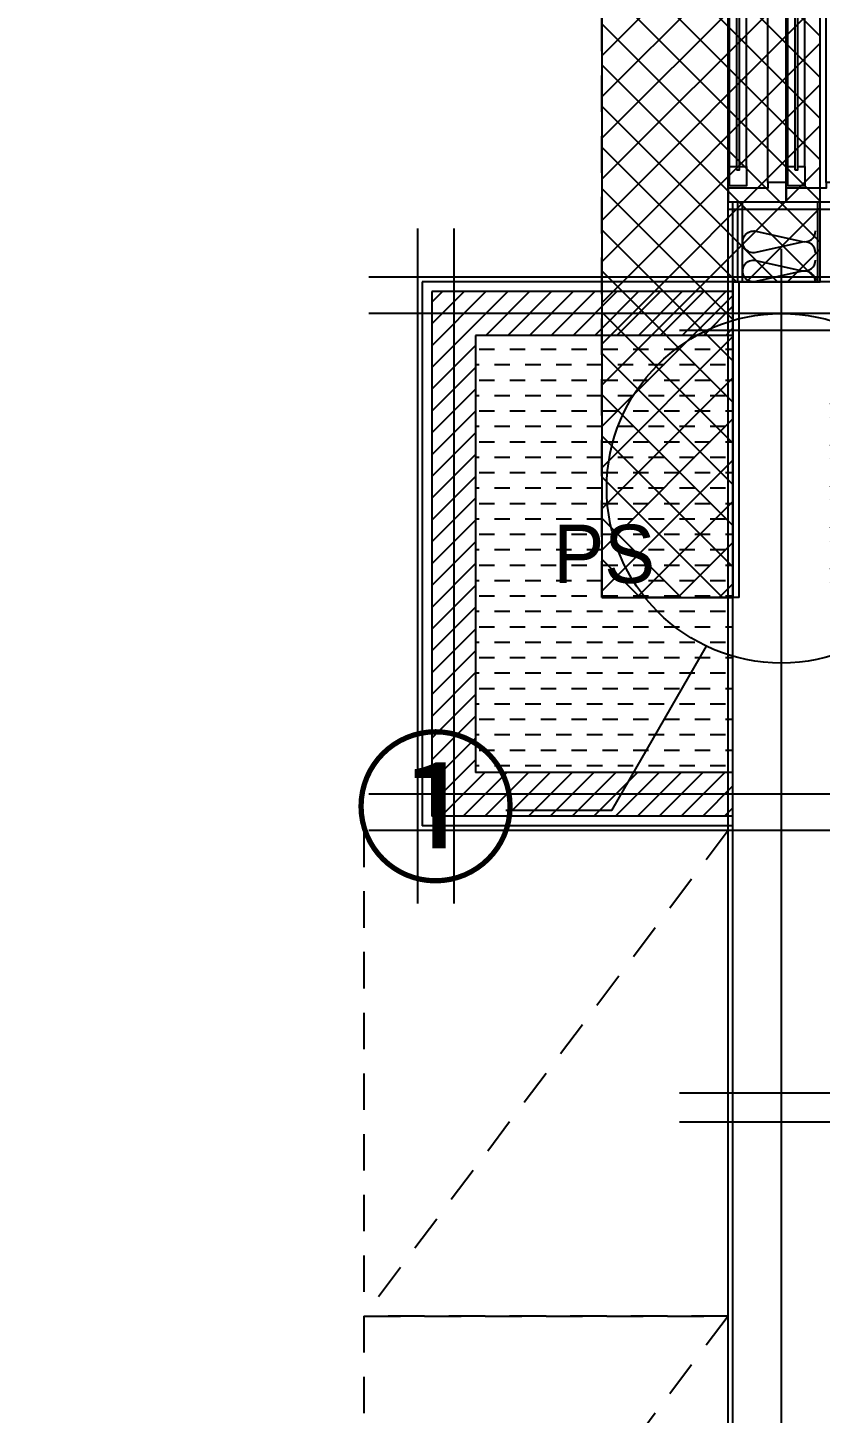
# Model space of a CAD drawing. Header units: millimetres. Extents: x -24416 to 92204, y -190080 to 23760.
# Drawn here: x 14016 to 15648, y -59639 to -56785 of the extents above; entities that cross this region are included whole.
import ezdxf
from ezdxf.enums import TextEntityAlignment as Align

# ---------------------------------------------------------------- set-up
doc = ezdxf.new("R2010")
doc.units = ezdxf.units.MM
doc.header["$LTSCALE"] = 50
for name, pattern in [('AUDIT_D_220706163347-0', [0]), ('CEN', [62, 60, -1, 0, -1]), ('HID', [2.5, 1.5, -1])]:
    doc.linetypes.add(name, pattern=pattern)
for name, color, linetype in [('A-SOL252', 252, 'Continuous'), ('A_HAT', 8, 'Continuous'), ('AA-단열-바닥-욕실', 30, 'Continuous'), ('ARDM', 7, 'Continuous'), ('CEN_CON', 1, 'CEN'), ('CEN_WALL', 12, 'CEN'), ('CONC', 2, 'Continuous'), ('dan1', 7, 'HID'), ('FIN', 6, 'Continuous'), ('FUR_가전', 8, 'HID'), ('HAT', 9, 'Continuous'), ('INS', 252, 'Continuous'), ('ROM', 7, 'AUDIT_D_220706163347-0'), ('TEXT', 3, 'Continuous'), ('WAL', 3, 'Continuous'), ('WAL_DRY', 7, 'Continuous'), ('WIN', 4, 'Continuous'), ('실명박스', 7, 'AUDIT_D_220706163347-0')]:
    doc.layers.add(name, color=color, linetype=linetype)
for name, color, linetype, plot in [('AA-CEN', 1, 'CEN', False), ('Defpoint', 135, 'Continuous', False), ('MC', 135, 'Continuous', False)]:
    doc.layers.add(name, color=color, linetype=linetype, plot=plot)
doc.styles.add('HAUD01', font='Dotum.ttf')
doc.styles.add('돋움', font='Dotum.ttf')

# ---------------------------------------------------------------- blocks, each defined once
blk = doc.blocks.new('insul1')
blk.add_lwpolyline([(0, 0, 0.480617), (0.146, 0.183), (0.004, 0.817, -1.249969), (0.296, 0.817), (0.154, 0.183, 0.480617), (0.3, 0, 0.480617)], format="xyb")
blk = doc.blocks.new('A$Cd15f0f88')
at = {"layer": 'Defpoint'}
for p, q in [((100, 1300), (340, 1300)), ((100, 0), (340, 0))]:
    blk.add_line(p, q, dxfattribs=at)
at = {"layer": 'WIN', "color": 8}
for p, q in [((100, 43), (100, 1257)), ((182, 55), (182, 1245)), ((220, 55), (220, 1245)), ((302, 55), (302, 1245)), ((340, 55), (340, 1245)), ((144, 670), (144, 1212)), ((179, 670), (179, 1212)), ((264, 670), (264, 1212)), ((299, 670), (299, 1212)), ((103, 88), (103, 630)), ((138, 88), (138, 630)), ((223, 88), (223, 630)), ((258, 88), (258, 630))]:
    blk.add_line(p, q, dxfattribs=at)
at = {"layer": 'WIN'}
blk.add_line((440, 650), (0, 650), dxfattribs=at)
for points in [[(182, 1245), (182, 1257), (100, 1257), (100, 1285), (220, 1285), (220, 1245), (182, 1245)], [(302, 1245), (302, 1257), (220, 1257), (220, 1285), (340, 1285), (340, 1245), (302, 1245)], [(164.5, 1212), (179, 1212), (179, 1252), (144, 1252), (144, 1212), (158.5, 1212)], [(284.5, 1212), (299, 1212), (299, 1252), (264, 1252), (264, 1212), (278.5, 1212)], [(158.5, 663), (164.5, 663), (164.5, 1219), (158.5, 1219), (158.5, 663)], [(278.5, 663), (284.5, 663), (284.5, 1219), (278.5, 1219), (278.5, 663)], [(123.5, 630), (138, 630), (138, 670), (103, 670), (103, 630), (117.5, 630)], [(164.5, 670), (179, 670), (179, 630), (144, 630), (144, 670), (158.5, 670)], [(243.5, 630), (258, 630), (258, 670), (223, 670), (223, 630), (237.5, 630)], [(284.5, 670), (299, 670), (299, 630), (264, 630), (264, 670), (278.5, 670)], [(117.5, 81), (123.5, 81), (123.5, 637), (117.5, 637), (117.5, 81)], [(237.5, 81), (243.5, 81), (243.5, 637), (237.5, 637), (237.5, 81)], [(123.5, 88), (138, 88), (138, 48), (103, 48), (103, 88), (117.5, 88)], [(243.5, 88), (258, 88), (258, 48), (223, 48), (223, 88), (237.5, 88)], [(182, 55), (182, 43), (100, 43), (100, 15), (220, 15), (220, 55), (182, 55)], [(302, 55), (302, 43), (220, 43), (220, 15), (340, 15), (340, 55), (302, 55)]]:
    blk.add_lwpolyline(points, dxfattribs=at)
blk = doc.blocks.new('U-84B(기본)', base_point=(204212.1, -50484.6))
at = {"layer": 'A-SOL252'}
h = blk.add_hatch(dxfattribs=at)
h.set_pattern_fill('DASH', color=256, scale=10, style=0)
h.set_pattern_definition([(2e-15, (207159.726, -53383.53), (31.75, 31.75), [31.75, -31.75])])
h.paths.add_polyline_path([(214897.1, -41834.6), (214367.1, -41834.6), (214367.1, -42734.6), (214897.1, -42734.6)])
at = {"layer": 'A_HAT'}
h = blk.add_hatch(dxfattribs=at)
h.set_pattern_fill('ANSI31', color=256, scale=10, style=0)
h.set_pattern_definition([(45, (2890, -520), (-22.4506403, 22.4506403), [])])
h.paths.add_polyline_path([(214897.1, -42824.6), (214897.1, -42734.6), (214367.1, -42734.6), (214367.1, -41834.6), (214897.1, -41834.6), (214897.1, -41744.6), (214277.1, -41744.6), (214277.1, -42824.6)])
at = {"layer": 'CEN_CON'}
for p, q in [((214997.1, -50784.6), (214997.1, -41656.2)), ((219712.1, -41824.6), (214787.1, -41824.6))]:
    blk.add_line(p, q, dxfattribs=at)
at = {"layer": 'CEN_WALL'}
for p, q in [((214322.1, -41614.6), (214322.1, -43004.6)), ((215197.1, -41789.6), (214147.1, -41789.6)), ((215197.1, -42779.6), (214147.1, -42779.6)), ((214787.1, -43394.6), (215777.1, -43394.6))]:
    blk.add_line(p, q, dxfattribs=at)
at = {"layer": 'CONC'}
for p, q in [((216392.1, -41724.6), (214910.1, -41724.6)), ((214910.1, -42374.6), (214910.1, -41724.6)), ((214897.1, -44994.6), (214897.1, -42374.6)), ((214910.1, -42374.6), (214897.1, -42374.6))]:
    blk.add_line(p, q, dxfattribs=at)
at = {"layer": 'dan1'}
blk.add_lwpolyline([(214897.1, -42374.6), (214627.1, -42374.6), (214627.1, -39934.6), (211337.1, -39934.6), (211337.1, -43909.6)], dxfattribs=at)
at = {"layer": 'FIN'}
for p, q in [((214897.1, -41724.6), (214257.1, -41724.6)), ((214257.1, -41724.6), (214257.1, -42844.6)), ((214897.1, -42844.6), (214257.1, -42844.6))]:
    blk.add_line(p, q, dxfattribs=at)
at = {"layer": 'FUR_가전'}
for points in [[(214887.1, -42854.6), (214137.1, -42854.6), (214137.1, -43854.6), (214887.1, -43854.6), (214887.1, -42854.6), (214137.1, -43854.6)], [(214887.1, -43854.6), (214137.1, -43854.6), (214137.1, -44854.6), (214887.1, -44854.6), (214887.1, -43854.6), (214137.1, -44854.6)]]:
    blk.add_lwpolyline(points, dxfattribs=at)
at = {"layer": 'INS'}
for p, q in [((214917.1, -41724.6), (214917.1, -41559.6)), ((215072.1, -41724.6), (215072.1, -41559.6)), ((214897.1, -41724.6), (214897.1, -42374.6)), ((214910.1, -41724.6), (214897.1, -41724.6))]:
    blk.add_line(p, q, dxfattribs=at)
at = {"layer": 'MC'}
for p, q in [((214887.1, -45104.6), (214887.1, -38454.6)), ((214247.1, -41614.6), (214247.1, -43004.6)), ((215197.1, -41714.6), (214147.1, -41714.6)), ((215197.1, -42854.6), (214147.1, -42854.6)), ((214787.1, -43454.6), (215777.1, -43454.6))]:
    blk.add_line(p, q, dxfattribs=at)
at = {"layer": 'WAL'}
for p, q in [((214897.1, -41744.6), (214277.1, -41744.6)), ((214277.1, -41744.6), (214277.1, -42824.6)), ((214897.1, -41834.6), (214367.1, -41834.6)), ((214367.1, -41834.6), (214367.1, -42734.6)), ((214897.1, -42734.6), (214367.1, -42734.6)), ((214897.1, -42824.6), (214277.1, -42824.6))]:
    blk.add_line(p, q, dxfattribs=at)
at = {"layer": 'WAL_DRY'}
for p, q in [((214897.1, -41724.6), (214897.1, -41559.6)), ((214907.1, -41724.6), (214907.1, -41559.6))]:
    blk.add_line(p, q, dxfattribs=at)
at = {"layer": 'INS', "xscale": 150.0000000000001, "yscale": 150.0000000000001, "zscale": 150.0000000000001, "rotation": 90, "row_count": 1, "column_count": 2, "row_spacing": -3.155443620884047e-30, "column_spacing": 60.00000000000006}
blk.add_blockref('insul1', (215067.1, -41724.6), dxfattribs=at)
at = {"layer": 'WIN'}
blk.add_blockref('A$Cd15f0f88', (214787.1, -41574.6), dxfattribs=at)
blk = doc.blocks.new('A$C415C5DAF')
at = {"layer": 'ROM', "color": 3, "style": 'HAUD01'}
blk.add_text('PS', height=120, dxfattribs=at).set_placement((2717.8, -76246.1), align=Align.MIDDLE)
blk = doc.blocks.new('A$C1CAF0AFA')
at = {"layer": 'HAT'}
h = blk.add_hatch(dxfattribs=at)
h.set_pattern_fill('_USER', color=5, scale=60, angle=45, double=1, pattern_type=0)
h.set_pattern_definition([(45, (0, -23760), (-42.426407, 42.426407), []), (135, (0, -23760), (-42.426407, -42.426407), [])])
h.paths.add_polyline_path([(4908.2, -83254), (11398.2, -83254), (11398.2, -82931.5), (11598.2, -82931.5), (11598.2, -83254), (11908.2, -83254), (11908.2, -79279), (15198.2, -79279), (15198.2, -81719), (15468.2, -81719), (15468.2, -81069), (15648.2, -81069), (15648.2, -78829), (11458.2, -78829), (11458.2, -82804), (8758.2, -82804), (8758.2, -82654), (7358.2, -82654), (7358.2, -82804), (4908.2, -82804)])
h.paths.add_polyline_path([(4908.2, -87864), (10748.2, -87864), (10748.2, -88154), (10948.2, -88154), (10948.2, -87864), (15198.2, -87864), (15198.2, -87689), (15468.2, -87689), (15468.2, -87979), (15668.2, -87979), (15668.2, -87689), (17718.2, -87689), (17718.2, -84609), (17098.2, -84609), (17098.2, -81719), (15668.2, -81719), (15668.2, -81269), (17548.2, -81269), (17548.2, -84159), (18168.2, -84159), (18168.2, -88139), (15648.2, -88139), (15648.2, -88314), (4908.2, -88314)])
at = {"layer": 'AA-CEN', "color": 4}
blk.add_lwpolyline([(4908.2, -83254), (11398.2, -83254), (11398.2, -82931.5), (11598.2, -82931.5), (11598.2, -83254), (11908.2, -83254), (11908.2, -79279), (15198.2, -79279), (15198.2, -81719), (15468.2, -81719), (15468.2, -81069), (15648.2, -81069), (15648.2, -78829), (11458.2, -78829), (11458.2, -82804), (8758.2, -82804), (8758.2, -82654), (7358.2, -82654), (7358.2, -82804), (4908.2, -82804)], close=True, dxfattribs=at)
blk = doc.blocks.new('A$C45F312F6')
at = {"layer": 'ARDM', "color": 3}
blk.add_lwpolyline([(15413.3, -81819), (15218.3, -82157.4), (15000.8, -82157.4)], dxfattribs=at)
blk.add_circle((15568.2, -81494), 360, dxfattribs=at)
at = {"layer": 'TEXT', "style": '돋움'}
blk.add_text('①', height=250, dxfattribs=at).set_placement((14855.7, -82278.5), align=Align.CENTER)

msp = doc.modelspace()

# ---------------------------------------------------------------- block references
for name, p in [('A$C45F312F6', (0, 23760)), ('U-84B(기본)', (4783.2, -66069))]:
    msp.add_blockref(name, p)
at = {"layer": 'AA-단열-바닥-욕실'}
msp.add_blockref('A$C1CAF0AFA', (0, 23760), dxfattribs=at)
at = {"layer": '실명박스'}
msp.add_blockref('A$C415C5DAF', (12485.4, 18377.1), dxfattribs=at)

doc.saveas('drawing.dxf')
